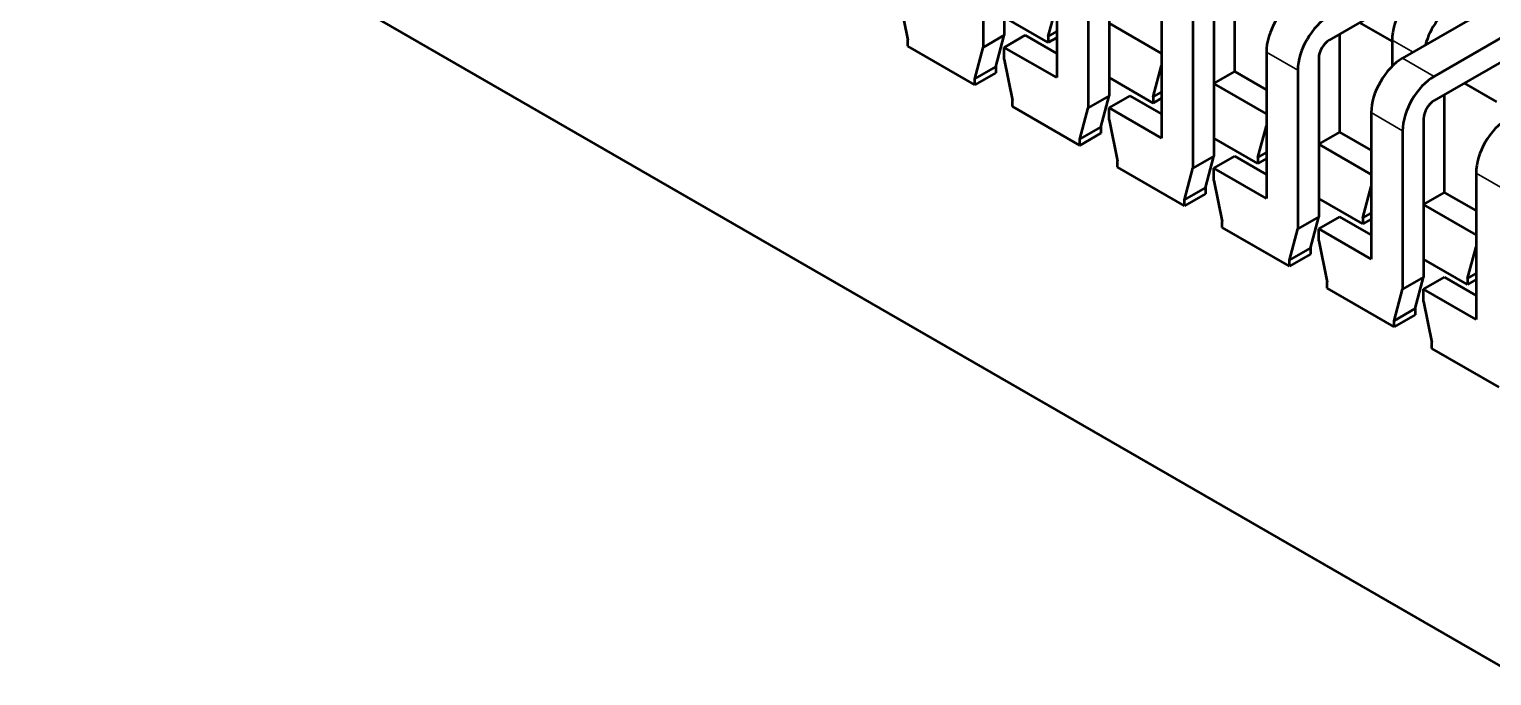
# Model space of a CAD drawing. Header units: millimetres. Extents: x 3100 to 5091, y 868 to 1900.
# Drawn here: x 3970.26 to 3980.13, y 1569.63 to 1573.99 of the extents above; entities that cross this region are included whole.
import ezdxf

# ---------------------------------------------------------------- set-up
doc = ezdxf.new("R2010")
doc.units = ezdxf.units.MM
doc.header["$LTSCALE"] = 1.8
doc.layers.add('외형선(ISO)', color=7, linetype='Continuous', lineweight=50)
doc.layers.add('좁은 외형선(ISO)', color=7, linetype='Continuous', lineweight=35)

msp = doc.modelspace()

# ---------------------------------------------------------------- linework, layer by layer
at = {"layer": '외형선(ISO)'}
for p, q in [((3953.5768, 1585.0567), (3982.5682, 1568.3185)), ((3976.8407, 1575.0221), (3976.8407, 1573.9523)), ((3976.6992, 1574.9404), (3976.6992, 1573.8707)), ((3977.1942, 1574.6547), (3977.1942, 1573.6665)), ((3977.5478, 1574.6138), (3977.5478, 1573.5441)), ((3977.4063, 1574.5322), (3977.4063, 1573.4624)), ((3978.3963, 1573.7074), (3978.3963, 1574.3689)), ((3980.5176, 1574.3689), (3979.5277, 1573.7974)), ((3977.9013, 1574.2464), (3977.9013, 1573.2583)), ((3979.6691, 1574.2872), (3979.0327, 1573.9198)), ((3979.7398, 1573.6749), (3980.7297, 1574.2464)), ((3976.1335, 1574.1973), (3976.1901, 1573.9196)), ((3977.1376, 1573.9441), (3977.1942, 1574.1564)), ((3978.1134, 1574.1239), (3978.1134, 1573.0542)), ((3978.2549, 1574.2056), (3978.2549, 1573.1358)), ((3977.1376, 1573.9033), (3976.8407, 1574.0748)), ((3977.9013, 1573.8298), (3977.5478, 1574.034)), ((3979.457, 1573.9115), (3979.2376, 1574.0381)), ((3976.8407, 1573.9523), (3976.6992, 1573.8707)), ((3976.7841, 1573.74), (3976.8407, 1573.9523)), ((3976.8407, 1573.8707), (3976.9821, 1573.9523)), ((3977.1942, 1573.8298), (3976.9821, 1573.9523)), ((3977.1376, 1573.9441), (3977.1942, 1573.9768)), ((3977.1376, 1573.9441), (3977.1376, 1573.9033)), ((3977.1942, 1573.936), (3977.1376, 1573.9033)), ((3979.1034, 1573.2991), (3979.1034, 1573.9606)), ((3976.1901, 1573.8788), (3976.1901, 1573.9196)), ((3976.6427, 1573.6175), (3976.1901, 1573.8788)), ((3976.6427, 1573.6584), (3976.6992, 1573.8707)), ((3977.1942, 1573.6665), (3976.8407, 1573.8707)), ((3976.8407, 1573.789), (3976.8407, 1573.8707)), ((3978.6084, 1573.8382), (3978.6084, 1572.85)), ((3979.457, 1573.9198), (3979.457, 1573.7425)), ((3980.3762, 1573.879), (3979.7398, 1573.5116)), ((3976.6427, 1573.6584), (3976.7841, 1573.74)), ((3976.7841, 1573.74), (3976.7841, 1573.6992)), ((3976.8407, 1573.789), (3976.8972, 1573.5114)), ((3977.8447, 1573.5359), (3977.9013, 1573.7482)), ((3978.962, 1573.7974), (3978.962, 1572.7276)), ((3976.7841, 1573.6992), (3976.6427, 1573.6175)), ((3976.6427, 1573.6175), (3976.6427, 1573.6584)), ((3977.8447, 1573.4951), (3977.5478, 1573.6665)), ((3978.2549, 1573.6257), (3978.3963, 1573.7074)), ((3978.6084, 1573.5849), (3978.3963, 1573.7074)), ((3978.8206, 1573.7157), (3978.8206, 1572.6459)), ((3980.1641, 1573.5032), (3979.9447, 1573.6299)), ((3977.5478, 1573.5441), (3977.4063, 1573.4624)), ((3977.4912, 1573.3318), (3977.5478, 1573.5441)), ((3977.5478, 1573.4624), (3977.6892, 1573.5441)), ((3977.9013, 1573.4216), (3977.6892, 1573.5441)), ((3977.8447, 1573.5359), (3977.9013, 1573.5686)), ((3977.8447, 1573.5359), (3977.8447, 1573.4951)), ((3977.9013, 1573.5277), (3977.8447, 1573.4951)), ((3978.6084, 1573.4216), (3978.2549, 1573.6257)), ((3979.8105, 1572.8909), (3979.8105, 1573.5524)), ((3976.8972, 1573.4706), (3976.8972, 1573.5114)), ((3977.3498, 1573.2093), (3976.8972, 1573.4706)), ((3977.3498, 1573.2501), (3977.4063, 1573.4624)), ((3977.9013, 1573.2583), (3977.5478, 1573.4624)), ((3977.5478, 1573.3808), (3977.5478, 1573.4624)), ((3979.3155, 1573.4299), (3979.3155, 1572.4418)), ((3977.3498, 1573.2501), (3977.4912, 1573.3318)), ((3977.4912, 1573.3318), (3977.4912, 1573.2909)), ((3977.5478, 1573.3808), (3977.6043, 1573.1031)), ((3978.5519, 1573.1276), (3978.6084, 1573.3399)), ((3979.6691, 1573.3891), (3979.6691, 1572.3193)), ((3977.4912, 1573.2909), (3977.3498, 1573.2093)), ((3977.3498, 1573.2093), (3977.3498, 1573.2501)), ((3978.5519, 1573.0868), (3978.2549, 1573.2583)), ((3978.962, 1573.2175), (3979.1034, 1573.2991)), ((3979.3155, 1573.1766), (3979.1034, 1573.2991)), ((3979.5277, 1573.3075), (3979.5277, 1572.2377)), ((3978.2549, 1573.1358), (3978.1134, 1573.0542)), ((3978.1983, 1572.9235), (3978.2549, 1573.1358)), ((3978.2549, 1573.0542), (3978.3963, 1573.1358)), ((3978.6084, 1573.0133), (3978.3963, 1573.1358)), ((3978.5519, 1573.1276), (3978.6084, 1573.1603)), ((3979.3155, 1573.0133), (3978.962, 1573.2175)), ((3977.6043, 1573.0623), (3977.6043, 1573.1031)), ((3978.0569, 1572.801), (3977.6043, 1573.0623)), ((3978.0569, 1572.8419), (3978.1134, 1573.0542)), ((3978.6084, 1572.85), (3978.2549, 1573.0542)), ((3978.2549, 1572.9725), (3978.2549, 1573.0542)), ((3978.5519, 1573.1276), (3978.5519, 1573.0868)), ((3978.6084, 1573.1195), (3978.5519, 1573.0868)), ((3978.2549, 1572.9725), (3978.3114, 1572.6949)), ((3980.0226, 1573.0217), (3980.0226, 1572.0335)), ((3978.0569, 1572.8419), (3978.1983, 1572.9235)), ((3978.1983, 1572.8827), (3978.0569, 1572.801)), ((3978.0569, 1572.801), (3978.0569, 1572.8419)), ((3978.1983, 1572.9235), (3978.1983, 1572.8827)), ((3979.259, 1572.6786), (3978.962, 1572.85)), ((3979.259, 1572.7194), (3979.3155, 1572.9317)), ((3979.6691, 1572.8092), (3979.8105, 1572.8909)), ((3980.0226, 1572.7684), (3979.8105, 1572.8909)), ((3979.259, 1572.7194), (3979.3155, 1572.7521)), ((3980.0226, 1572.6051), (3979.6691, 1572.8092)), ((3978.3114, 1572.6541), (3978.3114, 1572.6949)), ((3978.764, 1572.3928), (3978.3114, 1572.6541)), ((3978.764, 1572.4336), (3978.8206, 1572.6459)), ((3978.962, 1572.7276), (3978.8206, 1572.6459)), ((3978.9054, 1572.5153), (3978.962, 1572.7276)), ((3978.962, 1572.6459), (3979.1034, 1572.7276)), ((3979.3155, 1572.4418), (3978.962, 1572.6459)), ((3978.962, 1572.5643), (3978.962, 1572.6459)), ((3979.3155, 1572.6051), (3979.1034, 1572.7276)), ((3979.259, 1572.7194), (3979.259, 1572.6786)), ((3979.3155, 1572.7112), (3979.259, 1572.6786)), ((3978.962, 1572.5643), (3979.0185, 1572.2867)), ((3978.764, 1572.4336), (3978.9054, 1572.5153)), ((3978.9054, 1572.4744), (3978.764, 1572.3928)), ((3978.9054, 1572.5153), (3978.9054, 1572.4744)), ((3979.9661, 1572.3111), (3980.0226, 1572.5234)), ((3978.764, 1572.3928), (3978.764, 1572.4336)), ((3979.9661, 1572.2703), (3979.6691, 1572.4418)), ((3979.0185, 1572.2458), (3979.0185, 1572.2867)), ((3979.4711, 1571.9845), (3979.0185, 1572.2458)), ((3979.6691, 1572.3193), (3979.5277, 1572.2377)), ((3979.6125, 1572.107), (3979.6691, 1572.3193)), ((3979.6691, 1572.2377), (3979.8105, 1572.3193)), ((3980.0226, 1572.1968), (3979.8105, 1572.3193)), ((3979.9661, 1572.3111), (3980.0226, 1572.3438)), ((3979.9661, 1572.3111), (3979.9661, 1572.2703)), ((3980.0226, 1572.303), (3979.9661, 1572.2703)), ((3979.4711, 1572.0254), (3979.5277, 1572.2377)), ((3980.0226, 1572.0335), (3979.6691, 1572.2377)), ((3979.6691, 1572.156), (3979.6691, 1572.2377)), ((3979.6691, 1572.156), (3979.7257, 1571.8784)), ((3979.4711, 1572.0254), (3979.6125, 1572.107)), ((3979.6125, 1572.0662), (3979.4711, 1571.9845)), ((3979.6125, 1572.107), (3979.6125, 1572.0662)), ((3979.4711, 1571.9845), (3979.4711, 1572.0254)), ((3979.7257, 1571.8376), (3979.7257, 1571.8784)), ((3980.1782, 1571.5763), (3979.7257, 1571.8376))]:
    msp.add_line(p, q, dxfattribs=at)
for centre, major_axis, end_param in [((3979.6691, 1574.0423), (0.15, 0.2598), 2.356194), ((3978.8206, 1573.9606), (0.15, 0.2598), 2.356194), ((3979.8812, 1573.9198), (0.15, 0.2598), 2.016358), ((3979.0327, 1573.8382), (0.15, 0.2598), 2.356194), ((3979.0327, 1573.8382), (0.05, 0.0866), 2.356194), ((3979.5277, 1573.5524), (0.15, 0.2598), 2.356194), ((3979.7398, 1573.4299), (0.15, 0.2598), 2.356194), ((3979.7398, 1573.4299), (0.05, 0.0866), 2.356194), ((3980.2348, 1573.1442), (0.15, 0.2598), 2.356194)]:
    msp.add_ellipse(centre, major_axis=major_axis, ratio=0.57735, start_param=0.785398, end_param=end_param, dxfattribs=at)
at = {"layer": '좁은 외형선(ISO)'}
for p, q in [((3978.8206, 1573.7157), (3978.6084, 1573.8382)), ((3979.5984, 1573.8382), (3979.457, 1573.9198)), ((3979.7398, 1573.6749), (3979.5277, 1573.7974)), ((3979.5277, 1573.3075), (3979.3155, 1573.4299)), ((3980.2348, 1572.8992), (3980.0226, 1573.0217))]:
    msp.add_line(p, q, dxfattribs=at)

doc.saveas('drawing.dxf')
